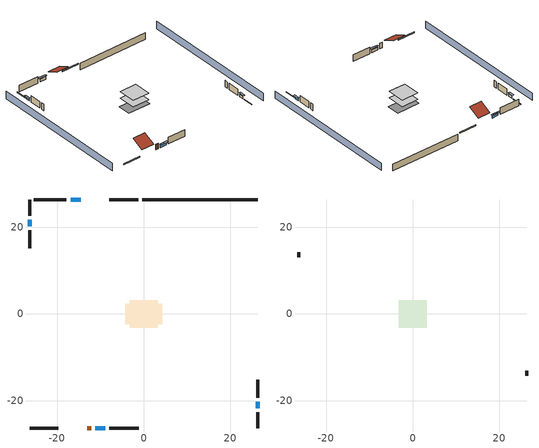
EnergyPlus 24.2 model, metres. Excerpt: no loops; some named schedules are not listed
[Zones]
conditioned space
 floor adiabatic (AdiabaticFloorConstruction): -3.2,-3.2 -3.2,3.2 3.2,3.2 3.2,-3.2 z0.3
 floor foundation (Slab1 construction): -4.29,-2.38 -4.29,2.38 4.29,2.38 4.29,-2.38 z-2.13
 wall outside (RimJoist1 construction): -1.31,26.32 -7.92,26.32 z0.3:0.61
 wall outside (RimJoist2 construction): 26.32,-26.32 26.32,-22.64 z0.3:0.61
 wall outside (RimJoist3 construction): -26.32,-26.32 -19.71,-26.32 z0.3:0.61
 wall outside (RimJoist4 construction): -26.32,26.32 -26.32,22.64 z0.3:0.61
 wall outside (AdiabaticWallConstruction 1): -13.07,-26.32 -12.15,-26.32 z0.3:2.34
 wall outside (AdiabaticWallConstruction): -14.56,26.32 -16.91,26.32 / -11.23,-26.32 -8.87,-26.32 z0.3:1.37; 26.32,-21.71 26.32,-20.28 / -26.32,21.71 -26.32,20.28 z0.3:1.28
 wall outside (Wall1 construction): -17.84,26.32 -25.4,26.32 z0.3:2.74
 wall outside (Wall2 construction): 26.32,-19.35 26.32,-15.15 z0.3:2.74
 wall outside (Wall3 construction): -7.95,-26.32 -1.15,-26.32 z0.3:2.74
 wall outside (Wall4 construction): -26.32,19.35 -26.32,15.15 z0.3:2.74
 wall foundation (FoundationWall1 construction): 26.32,26.32 -0.38,26.32 z-2.13:0.3
 window (WindowConstruction): -14.56,26.32 -16.91,26.32 z0.3:1.37
 window (WindowConstruction 1): 26.32,-21.71 26.32,-20.28 z0.3:1.28
 window (WindowConstruction 2): -11.23,-26.32 -8.88,-26.32 z0.3:1.37
 window (WindowConstruction 3): -26.32,21.71 -26.32,20.28 z0.3:1.28
 door (Door): -13.07,-26.32 -12.16,-26.32 z0.3:2.34
 ceiling adiabatic (AdiabaticFloorConstruction): 3.2,-3.2 3.2,3.2 -3.2,3.2 -3.2,-3.2 z0.3
attic - vented
 floor to conditioned space (Floor1 construction Reversed): -3.2,-3.2 -3.2,3.2 3.2,3.2 3.2,-3.2 z2.74
 wall outside (Wall5 construction): 26.32,-14.23 26.32,-13.06 z0.3:2.74
 wall outside (Wall6 construction): -26.32,14.23 -26.32,13.06 z0.3:2.74
 roof outside (Roof1 construction): -13.63,26.32,2.74 -13.63,22.05,4.88 -8.85,22.05,4.88 -8.85,26.32,2.74
 roof outside (Roof2 construction): -14,-26.32,2.74 -14,-22.05,4.88 -18.78,-22.05,4.88 -18.78,-26.32,2.74
shading: -30.9,26.32 -30.9,-26.32 / 30.9,-26.32 30.9,26.32 z0:2.74; -17.22,26.32 -14.26,26.32 -14.26,26.93 -17.22,26.93 z1.68; 26.32,-19.97 26.32,-22.01 26.93,-22.01 26.93,-19.97 z1.58; -8.57,-26.32 -11.53,-26.32 -11.53,-26.93 -8.57,-26.93 z1.68; -26.32,19.97 -26.32,22.01 -26.93,22.01 -26.93,19.97 z1.58
[Building]
Building 1: Terrain=Suburbs
[Site:Location]
Portland Intl Arpt_OR: Latitude {deg}=45.59; Longitude {deg}=-122.6; Time Zone {hr}=-8; Elevation {m}=33; Keep Site Location Information=Yes
[Site:GroundTemperature:Shallow]
10.2558, 8.96328, 8.85977, 9.47314, 11.9355, 14.3863, 16.5111, 17.8571, 17.9714, 16.8767, 14.8061, 12.4304
[Site:WaterMainsTemperature]
Calculation Method=Schedule; Temperature Schedule=mains temperature schedule
[Material] Roughness=Rough; Thermal Absorptance=0.9
Name | Thickness {m} | Conductivity {W/m-K} | Density {kg/m3} | Specific Heat {J/kg-K} | Solar Absorptance | Visible Absorptance
asphalt or fiberglass shingles | 0.00635 | 0.162714 | 1121.4 | 1465.45 | 0.85 | 0.85
ceiling stud and cavity | 0.1397 | 0.118061 | 65.682 | 1177.47 | 0.7 | 0.7
concrete 4.0 in. | 0.1016 | 1.803125 | 2242.8 | 837.4 | 0.7 | 0.7
concrete 8.0 in. | 0.2032 | 1.803125 | 2242.8 | 837.4 | 0.7 | 0.7
door material | 0.04445 | 0.0612267 | 512.64 | 1214.23 | 0.7 | 0.7
floor covering | 0.0127 | 0.0450781 | 54.468 | 1339.84 | 0.9 | 0.9
floor covering 1 | 0.0127 | 0.0433444 | 54.468 | 1339.84 | 0.6 | 0.6
floor rigid ins; wall rigid ins | 0.512978 | 0.029427 | 32.04 | 1214.23 | 0.7 | 0.7
floor stud and cavity | 0.1397 | 1.75129 | 37.0049 | 1207.88 | 0.7 | 0.7
furniture material conditioned space 1 | 0.1524 | 0.115458 | 640.8 | 1214.23 | 0.6 | 0.6
gypsum board | 0.0127 | 0.160291 | 801 | 837.4 | 0.6 | 0.6
gypsum board 1 | 0.0127 | 0.160291 | 801 | 837.4 | 0.7 | 0.7
osb sheathing 0.5 in. | 0.0127 | 0.115458 | 512.64 | 1214.23 | 0.6 | 0.6
osb sheathing 0.5 in. 1 | 0.0127 | 0.115458 | 512.64 | 1214.23 | 0.7 | 0.7
osb sheathing 0.75 in. | 0.01905 | 0.115458 | 512.64 | 1214.23 | 0.7 | 0.7
rim joist stud and cavity | 0.0508 | 0.178688 | 50.32683 | 1063.81 | 0.6 | 0.6
roof rigid ins | 0.00281632 | 0.029427 | 32.04 | 1214.23 | 0.7 | 0.7
wall stud and cavity | 0.1397 | 0.550994 | 139.0536 | 1170.24 | 0.7 | 0.7
wall stud and cavity 1 | 0.1397 | 0.727959 | 139.0536 | 1170.24 | 0.6 | 0.6
wall stud and cavity 2 | 0.0889 | 0.380278 | 52.3479 | 1209.89 | 0.7 | 0.7
wall stud and cavity 3 | 0.0889 | 0.391764 | 83.0341 | 1211.67 | 0.7 | 0.7
wood siding | 0.0254 | 0.102417 | 544.68 | 1172.36 | 0.85 | 0.85
wood siding 1; wood siding 2 | 0.0254 | 0.102417 | 544.68 | 1172.36 | 0.7 | 0.7
[WindowMaterial:SimpleGlazingSystem]
WindowMaterial: U-Factor {W/m2-K}=2.15764; Solar Heat Gain Coefficient=0.44
[Construction]
AdiabaticFloorConstruction: floor stud and cavity, floor rigid ins, osb sheathing 0.75 in., floor covering 1
AdiabaticWallConstruction: wood siding 1, wall rigid ins, wall stud and cavity 2, gypsum board
AdiabaticWallConstruction 1: wood siding 2, wall rigid ins, wall stud and cavity 2, gypsum board
Door: door material
Floor1 construction Reversed: gypsum board, ceiling stud and cavity
FoundationWall1 construction: concrete 8.0 in., gypsum board 1
furniture construction conditioned space 1: furniture material conditioned space 1
PartitionWallConstruction: gypsum board, wall stud and cavity 3, gypsum board
RimJoist1 construction; RimJoist2 construction; RimJoist3 construction; RimJoist4 construction: wood siding, rim joist stud and cavity
Roof1 construction; Roof2 construction: asphalt or fiberglass shingles, roof rigid ins, osb sheathing 0.5 in.
Slab1 construction: concrete 4.0 in., floor covering
Wall1 construction; Wall2 construction; Wall3 construction; Wall4 construction: wood siding, osb sheathing 0.5 in. 1, wall stud and cavity, gypsum board
Wall5 construction; Wall6 construction: wood siding, osb sheathing 0.5 in. 1, wall stud and cavity 1
WindowConstruction; WindowConstruction 1; WindowConstruction 2; WindowConstruction 3: WindowMaterial
[Zone] Multiplier=1; Part of Total Floor Area=Yes
Name | Volume {m3}
attic - vented | 19.5132
conditioned space | 199.577
[Space]
Name | Zone | Volume {m3}
attic - vented 1 | attic - vented | 19.5132
conditioned space 1 | conditioned space | 199.577
[ZoneInfiltration:EffectiveLeakageArea]
infil attic - vented 1: Zone or Space=attic - vented 1; Schedule=Always On Discrete; Effective Air Leakage Area {cm2}=1363.99; Stack Coefficient=9.9471e-05; Wind Coefficient=3.19733e-05
[ZoneMixing]
whole house fan mix: Zone or Space=attic - vented; Schedule=Always On Continuous; Design Flow Rate Calculation Method=Flow/Zone; Design Flow Rate {m3/s}=0; Source Zone or Space=conditioned space
[SurfaceProperty:ExposedFoundationPerimeter]
Slab1: Exposed Perimeter Calculation Method=TotalExposedPerimeter; Total Exposed Perimeter {m}=26.70048
[SurfaceProperty:IncidentSolarMultiplier] Incident Solar Multiplier=1; Incident Solar Multiplier Schedule=trans schedule winter=0.85 summer=0.7
Window1; Window2; Window3; Window4
[InternalMass] Zone or ZoneList=conditioned space; Space or SpaceList=conditioned space 1
Name | Construction | Surface Area {m2}
furniture mass conditioned space 1 | furniture construction conditioned space 1 | 32.73903
partition wall mass | PartitionWallConstruction | 81.84758
[Lights]
interior lighting: Zone or ZoneList or Space or SpaceList=conditioned space 1; Schedule=lighting_interior; Design Level Calculation Method=LightingLevel; Lighting Level {W}=147.762; Return Air Fraction=0; Fraction Radiant=0.6; Fraction Visible=0.2; Fraction Replaceable=1
[People]
occupants: Zone or ZoneList or Space or SpaceList=conditioned space 1; Number of People Schedule=occupants; Number of People Calculation Method=People; Number of People=2; Fraction Radiant=0.314171; Sensible Heat Fraction=0.56303; Activity Level Schedule=occupants activity schedule; Carbon Dioxide Generation Rate {m3/s-W}=0; Enable ASHRAE 55 Comfort Warnings=No; Mean Radiant Temperature Calculation Type=EnclosureAveraged
[ElectricEquipment] Zone or ZoneList or Space or SpaceList=conditioned space 1; Design Level Calculation Method=EquipmentLevel
Name | Schedule | Design Level {W} | Fraction Latent | Fraction Radiant | Fraction Lost
ceiling fan | ceiling_fan | 18.2461 | 0 | 0.558 | 0
clothes dryer | clothes_dryer | 3742.93 | 0.015 | 0.081 | 0.85
clothes washer | clothes_washer | 435.132 | 0.03 | 0.162 | 0.7
cooking range | cooking_range | 1199.17 | 0.08 | 0.432 | 0.2
dishwasher | dishwasher | 346.89 | 0.3 | 0.18 | 0.4
fridge | fridge schedule | 43.7215 | 0 | 0.6 | 0
fridge 1 | fridge schedule 1 | 100.822 | 0 | 0.6 | 0
mech vent bath fan 0 | mech vent bath fan 0 schedule | 15 | 0 | 0 | 1
mech vent house fan | mech vent house fan schedule | 0 | 0 | 0 | 1
mech vent house fan cfis | mech vent house fan cfis schedule | 0 | 0 | 0 | 0
mech vent range fan 0 | mech vent range fan 0 schedule | 30 | 0 | 0 | 1
misc plug loads | plug_loads_other | 271.597 | 0.021 | 0.558 | 0.049
misc tv | plug_loads_tv | 357.389 | 0 | 0.6 | 0
whole house fan | Always On Discrete | 0 | 0 | 0 | 1
[OtherEquipment] Zone or ZoneList or Space or SpaceList=conditioned space 1; Design Level Calculation Method=EquipmentLevel
Name | Fuel Type | Schedule | Design Level {W} | Fraction Latent | Fraction Radiant | Fraction Lost
clothes dryer 1 | Electricity | clothes_dryer | 0 | 0.015 | 0.081 | 0.85
cooking range 1 | Electricity | cooking_range | 0 | 0.08 | 0.432 | 0.2
general water use latent | None | general water use schedule | 44.1266 | 1 | 0 | 0
general water use sensible | None | general water use schedule | -43.4886 | 0 | 0.6 | 0
mech vent house fan latent load; water heater lat | None | Always On Discrete | 0 | 1 | 0 | 0
mech vent house fan sensible load; water heater sens | None | Always On Discrete | 0 | 0 | 0 | 0
water heater energy adjustment1 | Electricity | Always On Discrete | 0.01 | 0 | 0 | 1
[ZoneInfiltration:DesignFlowRate] Zone or ZoneList or Space or SpaceList=conditioned space 1; Schedule=Always On Discrete; Design Flow Rate Calculation Method=Flow/Zone; Design Flow Rate {m3/s}=0
infil flow; natural vent flow; whole house fan flow
[AvailabilityManager:Scheduled]
central ac and furnace airloop Availability Manager: Schedule=Always On Discrete
[WaterUse:Equipment]
dishwasher: Peak Flow Rate {m3/s}=6.85819e-06; Flow Rate Fraction Schedule=hot_water_dishwasher
[Foundation:Kiva]
Foundation Kiva 1: Initial Indoor Air Temperature {C}=22.2222; Wall Height Above Grade {m}=0.3048; Wall Depth Below Slab {m}=0.2032
[Foundation:Kiva:Settings]
Soil Conductivity {W/m-K}=1.3848; Soil Density {kg/m3}=1842.3; Soil Specific Heat {J/kg-K}=418.7; Ground Solar Absorptivity=0.9; Ground Thermal Absorptivity=0.9; Ground Surface Roughness {m}=0.03; Far-Field Width {m}=40; Deep-Ground Boundary Condition=ZeroFlux; Deep-Ground Depth {m}=40; Minimum Cell Dimension {m}=0.2; Maximum Cell Growth Coefficient=3; Simulation Timestep=Timestep
[Exterior:Lights]
exterior lighting: Schedule=exterior lighting schedule; Design Level {W}=5.52521
[EnergyManagementSystem:GlobalVariable]
central_ac_and_furnace_airloop_Fan_RTF
infil_program_Qfan
infil_program_Qinf
natural_vent_program_Qnv
natural_vent_program_Qwhf
[EnergyManagementSystem:Sensor]
Name | Output:Variable or Output:Meter Index Key | Output:Variable or Output:Meter
airflow_gain | infil flow | Infiltration Sensible Heat Gain Energy
airflow_gain_1 | natural vent flow | Infiltration Sensible Heat Gain Energy
airflow_gain_2 | whole house fan flow | Infiltration Sensible Heat Gain Energy
airflow_loss | infil flow | Infiltration Sensible Heat Loss Energy
airflow_loss_1 | natural vent flow | Infiltration Sensible Heat Loss Energy
airflow_loss_2 | whole house fan flow | Infiltration Sensible Heat Loss Energy
clg_load_cond |  | Cooling:EnergyTransfer:Zone:CONDITIONED SPACE
clg_sp_s; clg_sp_s_1 | cooling setpoint | Schedule Value
clothes_dryer_exhaust_0_sch_s | clothes_dryer | Schedule Value
cool_season | cooling season schedule | Schedule Value
htg_load_cond |  | Heating:EnergyTransfer:Zone:CONDITIONED SPACE
htg_sp_s; htg_sp_s_1 | heating setpoint | Schedule Value
ig_ee_conv | ceiling fan | Electric Equipment Convective Heating Energy
ig_ee_conv_1 | clothes dryer | Electric Equipment Convective Heating Energy
ig_ee_conv_3 | cooking range | Electric Equipment Convective Heating Energy
ig_ee_conv_4 | dishwasher | Electric Equipment Convective Heating Energy
ig_ee_conv_5 | fridge | Electric Equipment Convective Heating Energy
ig_ee_conv_6 | fridge 1 | Electric Equipment Convective Heating Energy
ig_ee_conv_7 | misc plug loads | Electric Equipment Convective Heating Energy
ig_ee_conv_8 | misc tv | Electric Equipment Convective Heating Energy
ig_ee_conv_9 | whole house fan | Electric Equipment Convective Heating Energy
ig_ee_rad | ceiling fan | Electric Equipment Radiant Heating Energy
ig_ee_rad_1 | clothes dryer | Electric Equipment Radiant Heating Energy
ig_ee_rad_3 | cooking range | Electric Equipment Radiant Heating Energy
ig_ee_rad_4 | dishwasher | Electric Equipment Radiant Heating Energy
ig_ee_rad_5 | fridge | Electric Equipment Radiant Heating Energy
ig_ee_rad_6 | fridge 1 | Electric Equipment Radiant Heating Energy
ig_ee_rad_7 | misc plug loads | Electric Equipment Radiant Heating Energy
ig_ee_rad_8 | misc tv | Electric Equipment Radiant Heating Energy
ig_ee_rad_9 | whole house fan | Electric Equipment Radiant Heating Energy
ig_lgt_conv | interior lighting | Lights Convective Heating Energy
ig_lgt_rad | interior lighting | Lights Radiant Heating Energy
ig_lgt_vis | interior lighting | Lights Visible Radiation Heating Energy
ig_oe_conv | clothes dryer 1 | Other Equipment Convective Heating Energy
ig_oe_conv_1 | cooking range 1 | Other Equipment Convective Heating Energy
ig_oe_conv_2 | general water use latent | Other Equipment Convective Heating Energy
ig_oe_conv_3 | general water use sensible | Other Equipment Convective Heating Energy
ig_oe_conv_4 | water heater energy adjustment1 | Other Equipment Convective Heating Energy
ig_oe_conv_5 | water heater lat | Other Equipment Convective Heating Energy
ig_oe_conv_6 | water heater sens | Other Equipment Convective Heating Energy
ig_oe_rad | clothes dryer 1 | Other Equipment Radiant Heating Energy
ig_oe_rad_1 | cooking range 1 | Other Equipment Radiant Heating Energy
ig_oe_rad_2 | general water use latent | Other Equipment Radiant Heating Energy
ig_oe_rad_3 | general water use sensible | Other Equipment Radiant Heating Energy
ig_oe_rad_4 | water heater energy adjustment1 | Other Equipment Radiant Heating Energy
ig_oe_rad_5 | water heater lat | Other Equipment Radiant Heating Energy
ig_oe_rad_6 | water heater sens | Other Equipment Radiant Heating Energy
ig_ppl_conv | occupants | People Convective Heating Energy
ig_ppl_rad | occupants | People Radiant Heating Energy
im_conv | furniture mass conditioned space 1 | Surface Inside Face Convection Heat Gain Energy
im_conv_1 | partition wall mass | Surface Inside Face Convection Heat Gain Energy
im_ig | furniture mass conditioned space 1 | Surface Inside Face Internal Gains Radiation Heat Gain Energy
im_ig_1 | partition wall mass | Surface Inside Face Internal Gains Radiation Heat Gain Energy
im_lgt | furniture mass conditioned space 1 | Surface Inside Face Lights Radiation Heat Gain Energy
im_lgt_1 | partition wall mass | Surface Inside Face Lights Radiation Heat Gain Energy
im_sol | furniture mass conditioned space 1 | Surface Inside Face Solar Radiation Heat Gain Energy
im_sol_1 | partition wall mass | Surface Inside Face Solar Radiation Heat Gain Energy
im_surf | furniture mass conditioned space 1 | Surface Inside Face Net Surface Thermal Radiation Heat Gain Energy
im_surf_1 | partition wall mass | Surface Inside Face Net Surface Thermal Radiation Heat Gain Energy
mech_vent_bath_fan_0_sch_s | mech vent bath fan 0 schedule | Schedule Value
mech_vent_range_fan_0_sch_s | mech vent range fan 0 schedule | Schedule Value
mv_conv | mech vent bath fan 0 | Electric Equipment Convective Heating Energy
mv_conv_1 | mech vent house fan | Electric Equipment Convective Heating Energy
mv_conv_2 | mech vent house fan cfis | Electric Equipment Convective Heating Energy
mv_conv_3 | mech vent range fan 0 | Electric Equipment Convective Heating Energy
mv_conv_4 | mech vent house fan latent load | Other Equipment Convective Heating Energy
mv_conv_5 | mech vent house fan sensible load | Other Equipment Convective Heating Energy
mv_rad | mech vent bath fan 0 | Electric Equipment Radiant Heating Energy
mv_rad_1 | mech vent house fan | Electric Equipment Radiant Heating Energy
mv_rad_2 | mech vent house fan cfis | Electric Equipment Radiant Heating Energy
mv_rad_3 | mech vent range fan 0 | Electric Equipment Radiant Heating Energy
mv_rad_4 | mech vent house fan latent load | Other Equipment Radiant Heating Energy
mv_rad_5 | mech vent house fan sensible load | Other Equipment Radiant Heating Energy
natural_vent_s | natural vent schedule | Schedule Value
out_pb_s |  | Site Outdoor Air Barometric Pressure
out_wt_s |  | Site Outdoor Air Humidity Ratio
site_vw_s |  | Site Wind Speed
ss_back_out | Window1 | Surface Window Shortwave from Zone Back Out Window Heat Transfer Rate
ss_back_out_1 | Window2 | Surface Window Shortwave from Zone Back Out Window Heat Transfer Rate
ss_back_out_2 | Window3 | Surface Window Shortwave from Zone Back Out Window Heat Transfer Rate
ss_back_out_3 | Window4 | Surface Window Shortwave from Zone Back Out Window Heat Transfer Rate
ss_conv | Door1 | Surface Inside Face Convection Heat Gain Energy
ss_conv_1 | Window1 | Surface Inside Face Convection Heat Gain Energy
ss_conv_2 | Window2 | Surface Inside Face Convection Heat Gain Energy
ss_conv_3 | Window3 | Surface Inside Face Convection Heat Gain Energy
ss_conv_4 | Window4 | Surface Inside Face Convection Heat Gain Energy
ss_ig | Door1 | Surface Inside Face Internal Gains Radiation Heat Gain Energy
ss_ig_1 | Window1 | Surface Inside Face Internal Gains Radiation Heat Gain Energy
ss_ig_2 | Window2 | Surface Inside Face Internal Gains Radiation Heat Gain Energy
ss_ig_3 | Window3 | Surface Inside Face Internal Gains Radiation Heat Gain Energy
ss_ig_4 | Window4 | Surface Inside Face Internal Gains Radiation Heat Gain Energy
ss_lgt | Door1 | Surface Inside Face Lights Radiation Heat Gain Energy
ss_sol | Door1 | Surface Inside Face Solar Radiation Heat Gain Energy
ss_surf | Door1 | Surface Inside Face Net Surface Thermal Radiation Heat Gain Energy
ss_surf_1 | Window1 | Surface Inside Face Net Surface Thermal Radiation Heat Gain Energy
ss_surf_2 | Window2 | Surface Inside Face Net Surface Thermal Radiation Heat Gain Energy
ss_surf_3 | Window3 | Surface Inside Face Net Surface Thermal Radiation Heat Gain Energy
ss_surf_4 | Window4 | Surface Inside Face Net Surface Thermal Radiation Heat Gain Energy
ss_trans_in | Window1 | Surface Window Transmitted Solar Radiation Rate
ss_trans_in_1 | Window2 | Surface Window Transmitted Solar Radiation Rate
ss_trans_in_2 | Window3 | Surface Window Transmitted Solar Radiation Rate
ss_trans_in_3 | Window4 | Surface Window Transmitted Solar Radiation Rate
ss_trans_out | Window1 | Surface Inside Face Initial Transmitted Diffuse Transmitted Out Window Solar Radiation Rate
ss_trans_out_1 | Window2 | Surface Inside Face Initial Transmitted Diffuse Transmitted Out Window Solar Radiation Rate
ss_trans_out_2 | Window3 | Surface Inside Face Initial Transmitted Diffuse Transmitted Out Window Solar Radiation Rate
ss_trans_out_3 | Window4 | Surface Inside Face Initial Transmitted Diffuse Transmitted Out Window Solar Radiation Rate
s_conv | Floor1 | Surface Inside Face Convection Heat Gain Energy
s_conv_1 | FoundationWall1 | Surface Inside Face Convection Heat Gain Energy
s_conv_10 | Wall2 | Surface Inside Face Convection Heat Gain Energy
s_conv_11 | Wall3 | Surface Inside Face Convection Heat Gain Energy
s_conv_12 | Wall4 | Surface Inside Face Convection Heat Gain Energy
s_conv_2 | inferred conditioned ceiling | Surface Inside Face Convection Heat Gain Energy
s_conv_3 | inferred conditioned floor | Surface Inside Face Convection Heat Gain Energy
s_conv_4 | RimJoist1 | Surface Inside Face Convection Heat Gain Energy
s_conv_5 | RimJoist2 | Surface Inside Face Convection Heat Gain Energy
s_conv_6 | RimJoist3 | Surface Inside Face Convection Heat Gain Energy
s_conv_7 | RimJoist4 | Surface Inside Face Convection Heat Gain Energy
s_conv_8 | Slab1 | Surface Inside Face Convection Heat Gain Energy
s_conv_9 | Wall1 | Surface Inside Face Convection Heat Gain Energy
s_ig | Floor1 | Surface Inside Face Internal Gains Radiation Heat Gain Energy
s_ig_1 | FoundationWall1 | Surface Inside Face Internal Gains Radiation Heat Gain Energy
s_ig_10 | Wall2 | Surface Inside Face Internal Gains Radiation Heat Gain Energy
s_ig_11 | Wall3 | Surface Inside Face Internal Gains Radiation Heat Gain Energy
s_ig_12 | Wall4 | Surface Inside Face Internal Gains Radiation Heat Gain Energy
s_ig_2 | inferred conditioned ceiling | Surface Inside Face Internal Gains Radiation Heat Gain Energy
s_ig_3 | inferred conditioned floor | Surface Inside Face Internal Gains Radiation Heat Gain Energy
s_ig_4 | RimJoist1 | Surface Inside Face Internal Gains Radiation Heat Gain Energy
s_ig_5 | RimJoist2 | Surface Inside Face Internal Gains Radiation Heat Gain Energy
s_ig_6 | RimJoist3 | Surface Inside Face Internal Gains Radiation Heat Gain Energy
s_ig_7 | RimJoist4 | Surface Inside Face Internal Gains Radiation Heat Gain Energy
s_ig_8 | Slab1 | Surface Inside Face Internal Gains Radiation Heat Gain Energy
s_ig_9 | Wall1 | Surface Inside Face Internal Gains Radiation Heat Gain Energy
s_lgt | Floor1 | Surface Inside Face Lights Radiation Heat Gain Energy
s_lgt_1 | FoundationWall1 | Surface Inside Face Lights Radiation Heat Gain Energy
s_lgt_10 | Wall2 | Surface Inside Face Lights Radiation Heat Gain Energy
s_lgt_11 | Wall3 | Surface Inside Face Lights Radiation Heat Gain Energy
s_lgt_12 | Wall4 | Surface Inside Face Lights Radiation Heat Gain Energy
s_lgt_2 | inferred conditioned ceiling | Surface Inside Face Lights Radiation Heat Gain Energy
s_lgt_3 | inferred conditioned floor | Surface Inside Face Lights Radiation Heat Gain Energy
s_lgt_4 | RimJoist1 | Surface Inside Face Lights Radiation Heat Gain Energy
s_lgt_5 | RimJoist2 | Surface Inside Face Lights Radiation Heat Gain Energy
s_lgt_6 | RimJoist3 | Surface Inside Face Lights Radiation Heat Gain Energy
s_lgt_7 | RimJoist4 | Surface Inside Face Lights Radiation Heat Gain Energy
s_lgt_8 | Slab1 | Surface Inside Face Lights Radiation Heat Gain Energy
s_lgt_9 | Wall1 | Surface Inside Face Lights Radiation Heat Gain Energy
s_sol | Floor1 | Surface Inside Face Solar Radiation Heat Gain Energy
s_sol_1 | FoundationWall1 | Surface Inside Face Solar Radiation Heat Gain Energy
s_sol_10 | Wall2 | Surface Inside Face Solar Radiation Heat Gain Energy
s_sol_11 | Wall3 | Surface Inside Face Solar Radiation Heat Gain Energy
s_sol_12 | Wall4 | Surface Inside Face Solar Radiation Heat Gain Energy
s_sol_2 | inferred conditioned ceiling | Surface Inside Face Solar Radiation Heat Gain Energy
s_sol_3 | inferred conditioned floor | Surface Inside Face Solar Radiation Heat Gain Energy
s_sol_4 | RimJoist1 | Surface Inside Face Solar Radiation Heat Gain Energy
s_sol_5 | RimJoist2 | Surface Inside Face Solar Radiation Heat Gain Energy
s_sol_6 | RimJoist3 | Surface Inside Face Solar Radiation Heat Gain Energy
s_sol_7 | RimJoist4 | Surface Inside Face Solar Radiation Heat Gain Energy
s_sol_8 | Slab1 | Surface Inside Face Solar Radiation Heat Gain Energy
s_sol_9 | Wall1 | Surface Inside Face Solar Radiation Heat Gain Energy
s_surf | Floor1 | Surface Inside Face Net Surface Thermal Radiation Heat Gain Energy
s_surf_1 | FoundationWall1 | Surface Inside Face Net Surface Thermal Radiation Heat Gain Energy
s_surf_10 | Wall2 | Surface Inside Face Net Surface Thermal Radiation Heat Gain Energy
s_surf_11 | Wall3 | Surface Inside Face Net Surface Thermal Radiation Heat Gain Energy
s_surf_12 | Wall4 | Surface Inside Face Net Surface Thermal Radiation Heat Gain Energy
s_surf_2 | inferred conditioned ceiling | Surface Inside Face Net Surface Thermal Radiation Heat Gain Energy
s_surf_3 | inferred conditioned floor | Surface Inside Face Net Surface Thermal Radiation Heat Gain Energy
s_surf_4 | RimJoist1 | Surface Inside Face Net Surface Thermal Radiation Heat Gain Energy
s_surf_5 | RimJoist2 | Surface Inside Face Net Surface Thermal Radiation Heat Gain Energy
s_surf_6 | RimJoist3 | Surface Inside Face Net Surface Thermal Radiation Heat Gain Energy
s_surf_7 | RimJoist4 | Surface Inside Face Net Surface Thermal Radiation Heat Gain Energy
s_surf_8 | Slab1 | Surface Inside Face Net Surface Thermal Radiation Heat Gain Energy
s_surf_9 | Wall1 | Surface Inside Face Net Surface Thermal Radiation Heat Gain Energy
water_heater_T_set | water heater setpoint | Schedule Value
[EnergyManagementSystem:Actuator]
Name | Actuated Component Unique | Actuated Component Type | Actuated Component Control Type
fridge_schedule_1_act | fridge schedule 1 | Schedule:Constant | Schedule Value
fridge_schedule_act | fridge schedule | Schedule:Constant | Schedule Value
infil_flow_act | infil flow | Zone Infiltration | Air Exchange Flow Rate
mech_vent_house_fan_cfis_act | mech vent house fan cfis | ElectricEquipment | Electricity Rate
mech_vent_house_fan_latent_load_act | mech vent house fan latent load | OtherEquipment | Power Level
mech_vent_house_fan_sensible_load_act | mech vent house fan sensible load | OtherEquipment | Power Level
natural_vent_flow_act | natural vent flow | Zone Infiltration | Air Exchange Flow Rate
water_heater_HPWHSchedOverride | water heater setpoint | Schedule:Constant | Schedule Value
water_heater_hpwh_ec_adj_act | water heater energy adjustment1 | OtherEquipment | Power Level
water_heater_lat_act | water heater lat | OtherEquipment | Power Level
water_heater_LESchedOverride | water heater BottomElementSetpoint | Schedule:Constant | Schedule Value
water_heater_sens_act | water heater sens | OtherEquipment | Power Level
water_heater_UESchedOverride | water heater TopElementSetpoint | Schedule:Constant | Schedule Value
whole_house_fan_act | whole house fan | ElectricEquipment | Electricity Rate
whole_house_fan_flow_act | whole house fan flow | Zone Infiltration | Air Exchange Flow Rate
whole_house_fan_mix_act | whole house fan mix | ZoneMixing | Air Exchange Flow Rate
